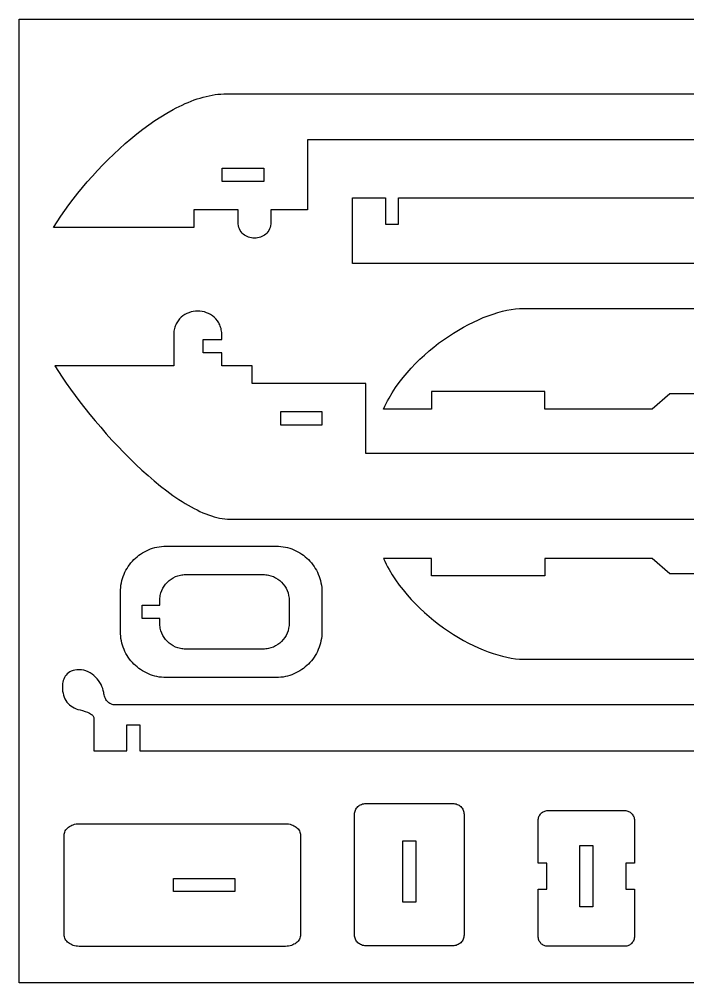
# Model space of a CAD drawing. Extents: x -4267 to 4267, y -2692 to 2692.
# Drawn here: x 60 to 1895, y -2692 to -48 of the extents above; entities that cross this region are included whole.
import ezdxf

# ---------------------------------------------------------------- set-up
doc = ezdxf.new("R2010")
doc.units = 0
doc.header["$MEASUREMENT"] = 0
doc.layers.get('0').update_dxf_attribs({"linetype": 'CONTINUOUS'})

msp = doc.modelspace()

# ---------------------------------------------------------------- linework, layer by layer
for p, q in [((60.1, -48.1), (4267, -48.1)), ((60.1, -2692.4), (60.1, -48.1)), ((548.7, -266.8), (556.9, -264.2)), ((556.9, -264.2), (565.1, -261.8)), ((565.1, -261.8), (573.3, -259.7)), ((573.3, -259.7), (581.4, -257.9)), ((581.4, -257.9), (589.5, -256.3)), ((589.5, -256.3), (597.5, -255)), ((597.5, -255), (605.5, -254)), ((605.5, -254), (613.4, -253.2)), ((613.4, -253.2), (621.3, -252.8)), ((621.3, -252.8), (629.1, -252.6)), ((629.1, -252.6), (3129, -252.6)), ((490.5, -291.6), (498.9, -287.4)), ((498.9, -287.4), (507.2, -283.4)), ((507.2, -283.4), (515.5, -279.6)), ((515.5, -279.6), (523.9, -276.1)), ((523.9, -276.1), (532.2, -272.7)), ((532.2, -272.7), (540.4, -269.6)), ((540.4, -269.6), (548.7, -266.8)), ((432.1, -326.3), (448.7, -315.5)), ((448.7, -315.5), (465.4, -305.4)), ((465.4, -305.4), (482.1, -296)), ((482.1, -296), (490.5, -291.6)), ((399.1, -349.9), (415.5, -337.8)), ((415.5, -337.8), (432.1, -326.3)), ((366.6, -375.8), (382.7, -362.6)), ((382.7, -362.6), (399.1, -349.9)), ((334.9, -403.5), (350.6, -389.4)), ((350.6, -389.4), (366.6, -375.8)), ((851.4, -378.9), (851.4, -571.2)), ((3063, -378.9), (851.4, -378.9)), ((304.3, -432.8), (319.5, -418)), ((319.5, -418), (334.9, -403.5)), ((274.8, -463.1), (289.4, -447.8)), ((289.4, -447.8), (304.3, -432.8)), ((260.7, -478.6), (274.8, -463.1)), ((617, -457), (731.2, -457)), ((617, -493), (617, -457)), ((731.2, -457), (731.2, -493)), ((233.5, -510), (246.9, -494.3)), ((246.9, -494.3), (260.7, -478.6)), ((731.2, -493), (617, -493)), ((208.2, -541.7), (220.6, -525.8)), ((220.6, -525.8), (233.5, -510)), ((196.3, -557.4), (208.2, -541.7)), ((974.7, -538.4), (1064.9, -538.4)), ((974.7, -718.7), (974.7, -538.4)), ((1064.9, -538.4), (1064.9, -610.5)), ((1100.9, -538.4), (3312.6, -538.4)), ((1100.9, -610.5), (1100.9, -538.4)), ((174.1, -588.7), (184.9, -573.1)), ((184.9, -573.1), (196.3, -557.4)), ((538.9, -571.2), (538.9, -619.2)), ((660.6, -571.2), (538.9, -571.2)), ((660.6, -604.2), (660.6, -571.2)), ((750.7, -571.2), (750.7, -604.2)), ((851.4, -571.2), (750.7, -571.2)), ((154.3, -619.2), (163.9, -604.1)), ((163.9, -604.1), (174.1, -588.7)), ((660.8, -609.6), (660.6, -604.2)), ((750.7, -604.2), (750.5, -609.6)), ((538.9, -619.2), (154.3, -619.2)), ((661.6, -614.7), (660.8, -609.6)), ((662.8, -619.4), (661.6, -614.7)), ((664.4, -623.7), (662.8, -619.4)), ((666.5, -627.8), (664.4, -623.7)), ((668.9, -631.4), (666.5, -627.8)), ((671.6, -634.7), (668.9, -631.4)), ((742.4, -631.4), (739.7, -634.7)), ((744.8, -627.8), (742.4, -631.4)), ((746.8, -623.7), (744.8, -627.8)), ((748.5, -619.4), (746.8, -623.7)), ((749.7, -614.7), (748.5, -619.4)), ((750.5, -609.6), (749.7, -614.7)), ((1064.9, -610.5), (1100.9, -610.5)), ((674.7, -637.7), (671.6, -634.7)), ((678, -640.3), (674.7, -637.7)), ((681.5, -642.6), (678, -640.3)), ((685.2, -644.5), (681.5, -642.6)), ((689.1, -646.1), (685.2, -644.5)), ((693.1, -647.3), (689.1, -646.1)), ((697.2, -648.2), (693.1, -647.3)), ((701.4, -648.7), (697.2, -648.2)), ((705.6, -648.9), (701.4, -648.7)), ((709.9, -648.7), (705.6, -648.9)), ((714.1, -648.2), (709.9, -648.7)), ((718.2, -647.3), (714.1, -648.2)), ((722.2, -646.1), (718.2, -647.3)), ((726.1, -644.5), (722.2, -646.1)), ((729.8, -642.6), (726.1, -644.5)), ((733.3, -640.3), (729.8, -642.6)), ((736.6, -637.7), (733.3, -640.3)), ((739.7, -634.7), (736.6, -637.7)), ((3685.2, -718.7), (974.7, -718.7)), ((1398.3, -846.7), (1410.4, -844.5)), ((1410.4, -844.5), (1422, -842.9)), ((1422, -842.9), (1433.2, -841.9)), ((1433.2, -841.9), (1444, -841.6)), ((1444, -841.6), (3932.1, -841.6)), ((500.1, -870.4), (496.1, -875.4)), ((504.5, -866), (500.1, -870.4)), ((509.3, -862), (504.5, -866)), ((514.5, -858.6), (509.3, -862)), ((520, -855.7), (514.5, -858.6)), ((525.7, -853.4), (520, -855.7)), ((531.6, -851.5), (525.7, -853.4)), ((537.6, -850.2), (531.6, -851.5)), ((543.8, -849.4), (537.6, -850.2)), ((550, -849.2), (543.8, -849.4)), ((556.1, -849.4), (550, -849.2)), ((562.3, -850.2), (556.1, -849.4)), ((568.3, -851.5), (562.3, -850.2)), ((574.2, -853.4), (568.3, -851.5)), ((579.9, -855.7), (574.2, -853.4)), ((585.4, -858.6), (579.9, -855.7)), ((590.6, -862), (585.4, -858.6)), ((595.4, -866), (590.6, -862)), ((599.9, -870.4), (595.4, -866)), ((603.9, -875.4), (599.9, -870.4)), ((1320.3, -872.7), (1333.8, -866.9)), ((1333.8, -866.9), (1347.2, -861.7)), ((1347.2, -861.7), (1360.4, -857.1)), ((1360.4, -857.1), (1373.3, -853)), ((1373.3, -853), (1386, -849.6)), ((1386, -849.6), (1398.3, -846.7)), ((486.1, -897), (485.3, -900.6)), ((487.1, -893.5), (486.1, -897)), ((488.3, -890.1), (487.1, -893.5)), ((489.5, -886.9), (488.3, -890.1)), ((491, -883.9), (489.5, -886.9)), ((492.5, -880.9), (491, -883.9)), ((496.1, -875.4), (492.5, -880.9)), ((607.4, -880.9), (603.9, -875.4)), ((609, -883.9), (607.4, -880.9)), ((610.4, -886.9), (609, -883.9)), ((611.7, -890.1), (610.4, -886.9)), ((612.8, -893.5), (611.7, -890.1)), ((613.8, -897), (612.8, -893.5)), ((614.6, -900.6), (613.8, -897)), ((1265.5, -901), (1279.3, -893.2)), ((1279.3, -893.2), (1293, -885.8)), ((1293, -885.8), (1306.7, -879)), ((1306.7, -879), (1320.3, -872.7)), ((484.2, -908.2), (483.9, -912.2)), ((483.9, -912.2), (483.9, -916.3)), ((483.9, -916.3), (483.9, -999.3)), ((484.7, -904.3), (484.2, -908.2)), ((485.3, -900.6), (484.7, -904.3)), ((615.2, -904.3), (614.6, -900.6)), ((615.7, -908.2), (615.2, -904.3)), ((616, -912.2), (615.7, -908.2)), ((616.1, -916.3), (616, -912.2)), ((616.1, -927.2), (616.1, -916.3)), ((1224.6, -927.6), (1238.1, -918.3)), ((1238.1, -918.3), (1251.8, -909.4)), ((1251.8, -909.4), (1265.5, -901)), ((564.9, -963.2), (564.9, -927.2)), ((564.9, -927.2), (616.1, -927.2)), ((1185, -958.5), (1198, -947.7)), ((1198, -947.7), (1211.2, -937.5)), ((1211.2, -937.5), (1224.6, -927.6)), ((616.1, -963.2), (564.9, -963.2)), ((616.1, -999.3), (616.1, -963.2)), ((1159.8, -981.2), (1172.2, -969.6)), ((1172.2, -969.6), (1185, -958.5)), ((483.9, -999.3), (158, -999.3)), ((158, -999.3), (167.6, -1014.6)), ((698.9, -999.3), (616.1, -999.3)), ((698.9, -1047.4), (698.9, -999.3)), ((1135.9, -1005.6), (1147.6, -993.2)), ((1147.6, -993.2), (1159.8, -981.2)), ((167.6, -1014.6), (178, -1030.4)), ((178, -1030.4), (189.2, -1046.7)), ((1113.6, -1031.6), (1124.5, -1018.4)), ((1124.5, -1018.4), (1135.9, -1005.6)), ((189.2, -1046.7), (201, -1063.4)), ((1011.4, -1047.4), (698.9, -1047.4)), ((1011.4, -1239.7), (1011.4, -1047.4)), ((1093.2, -1059.1), (1103.2, -1045.2)), ((1103.2, -1045.2), (1113.6, -1031.6)), ((201, -1063.4), (213.4, -1080.4)), ((213.4, -1080.4), (226.4, -1097.7)), ((1075.1, -1087.9), (1083.9, -1073.3)), ((1083.9, -1073.3), (1093.2, -1059.1)), ((1191.6, -1070), (1191.6, -1118)), ((1502.8, -1070), (1191.6, -1070)), ((1502.8, -1118), (1502.8, -1070)), ((1845.3, -1076), (1797.3, -1118)), ((3492.3, -1076), (1845.3, -1076)), ((226.4, -1097.7), (240, -1115.1)), ((1059.4, -1118), (1063.1, -1110.4)), ((1063.1, -1110.4), (1066.9, -1102.8)), ((1066.9, -1102.8), (1070.9, -1095.3)), ((1070.9, -1095.3), (1075.1, -1087.9)), ((240, -1115.1), (254, -1132.7)), ((254, -1132.7), (268.6, -1150.3)), ((777, -1125.5), (777, -1161.5)), ((891.2, -1125.5), (777, -1125.5)), ((891.2, -1161.5), (891.2, -1125.5)), ((1191.6, -1118), (1059.4, -1118)), ((1797.3, -1118), (1502.8, -1118)), ((268.6, -1150.3), (283.6, -1167.9)), ((777, -1161.5), (891.2, -1161.5)), ((283.6, -1167.9), (298.9, -1185.5)), ((298.9, -1185.5), (314.6, -1202.9)), ((314.6, -1202.9), (330.6, -1220.1)), ((330.6, -1220.1), (346.9, -1237)), ((346.9, -1237), (363.4, -1253.6)), ((3223, -1239.7), (1011.4, -1239.7)), ((363.4, -1253.6), (380.1, -1269.8)), ((380.1, -1269.8), (396.9, -1285.5)), ((396.9, -1285.5), (413.8, -1300.7)), ((413.8, -1300.7), (430.8, -1315.3)), ((430.8, -1315.3), (447.8, -1329.2)), ((447.8, -1329.2), (464.8, -1342.3)), ((464.8, -1342.3), (481.7, -1354.7)), ((481.7, -1354.7), (498.5, -1366.2)), ((498.5, -1366.2), (506.9, -1371.6)), ((506.9, -1371.6), (515.2, -1376.8)), ((515.2, -1376.8), (523.5, -1381.7)), ((523.5, -1381.7), (531.7, -1386.4)), ((531.7, -1386.4), (539.9, -1390.8)), ((539.9, -1390.8), (548, -1394.9)), ((548, -1394.9), (556, -1398.7)), ((556, -1398.7), (564, -1402.3)), ((564, -1402.3), (571.9, -1405.5)), ((571.9, -1405.5), (579.7, -1408.5)), ((579.7, -1408.5), (587.5, -1411.1)), ((587.5, -1411.1), (595.1, -1413.4)), ((595.1, -1413.4), (602.7, -1415.4)), ((602.7, -1415.4), (610.1, -1417)), ((610.1, -1417), (617.4, -1418.3)), ((617.4, -1418.3), (624.7, -1419.2)), ((624.7, -1419.2), (631.8, -1419.8)), ((631.8, -1419.8), (638.8, -1420)), ((638.8, -1420), (3349.2, -1420)), ((403.6, -1509.5), (409, -1506.7)), ((409, -1506.7), (414.5, -1504.1)), ((414.5, -1504.1), (420.2, -1501.9)), ((420.2, -1501.9), (426.1, -1499.9)), ((426.1, -1499.9), (432, -1498.2)), ((432, -1498.2), (438.1, -1496.7)), ((438.1, -1496.7), (444.2, -1495.6)), ((444.2, -1495.6), (450.5, -1494.8)), ((450.5, -1494.8), (456.8, -1494.3)), ((456.8, -1494.3), (463.2, -1494.2)), ((463.2, -1494.2), (765.3, -1494.2)), ((765.3, -1494.2), (771.7, -1494.3)), ((771.7, -1494.3), (778.1, -1494.8)), ((778.1, -1494.8), (784.3, -1495.6)), ((784.3, -1495.6), (790.5, -1496.7)), ((790.5, -1496.7), (796.5, -1498.2)), ((796.5, -1498.2), (802.5, -1499.9)), ((802.5, -1499.9), (808.3, -1501.9)), ((808.3, -1501.9), (814, -1504.1)), ((814, -1504.1), (819.5, -1506.7)), ((819.5, -1506.7), (824.9, -1509.5)), ((370.5, -1535.6), (374.7, -1531.2)), ((374.7, -1531.2), (379, -1527.1)), ((379, -1527.1), (383.6, -1523.1)), ((383.6, -1523.1), (388.3, -1519.3)), ((388.3, -1519.3), (393.2, -1515.8)), ((393.2, -1515.8), (398.3, -1512.5)), ((398.3, -1512.5), (403.6, -1509.5)), ((824.9, -1509.5), (830.2, -1512.5)), ((830.2, -1512.5), (835.3, -1515.8)), ((835.3, -1515.8), (840.2, -1519.3)), ((840.2, -1519.3), (844.9, -1523.1)), ((844.9, -1523.1), (849.5, -1527.1)), ((849.5, -1527.1), (853.9, -1531.2)), ((853.9, -1531.2), (858, -1535.6)), ((1191.6, -1527.9), (1059.4, -1527.9)), ((1059.4, -1527.9), (1063.1, -1535.6)), ((1191.6, -1576), (1191.6, -1527.9)), ((1797.3, -1527.9), (1502.8, -1527.9)), ((1502.8, -1527.9), (1502.8, -1576)), ((1845.3, -1570), (1797.3, -1527.9)), ((353, -1560.3), (356, -1555.1)), ((356, -1555.1), (359.3, -1549.9)), ((359.3, -1549.9), (362.8, -1545)), ((362.8, -1545), (366.6, -1540.2)), ((366.6, -1540.2), (370.5, -1535.6)), ((858, -1535.6), (862, -1540.2)), ((862, -1540.2), (865.7, -1545)), ((865.7, -1545), (869.2, -1549.9)), ((869.2, -1549.9), (872.5, -1555.1)), ((872.5, -1555.1), (875.5, -1560.3)), ((1063.1, -1535.6), (1066.9, -1543.2)), ((1066.9, -1543.2), (1070.9, -1550.7)), ((1070.9, -1550.7), (1075.1, -1558.1)), ((1075.1, -1558.1), (1083.9, -1572.7)), ((341.8, -1588.9), (343.5, -1582.9)), ((343.5, -1582.9), (345.5, -1577.1)), ((345.5, -1577.1), (347.7, -1571.4)), ((347.7, -1571.4), (350.2, -1565.8)), ((350.2, -1565.8), (353, -1560.3)), ((471.5, -1588.7), (477, -1584.6)), ((477, -1584.6), (482.9, -1581)), ((482.9, -1581), (489.1, -1577.9)), ((489.1, -1577.9), (495.6, -1575.5)), ((495.6, -1575.5), (502.4, -1573.8)), ((502.4, -1573.8), (505.9, -1573.1)), ((505.9, -1573.1), (509.4, -1572.7)), ((509.4, -1572.7), (513, -1572.4)), ((513, -1572.4), (516.7, -1572.3)), ((516.7, -1572.3), (729.9, -1572.3)), ((729.9, -1572.3), (733.5, -1572.4)), ((733.5, -1572.4), (737.1, -1572.7)), ((737.1, -1572.7), (740.7, -1573.1)), ((740.7, -1573.1), (744.2, -1573.8)), ((744.2, -1573.8), (751, -1575.5)), ((751, -1575.5), (757.5, -1577.9)), ((757.5, -1577.9), (763.7, -1581)), ((763.7, -1581), (769.6, -1584.6)), ((769.6, -1584.6), (775, -1588.7)), ((875.5, -1560.3), (878.3, -1565.8)), ((878.3, -1565.8), (880.8, -1571.4)), ((880.8, -1571.4), (883.1, -1577.1)), ((883.1, -1577.1), (885, -1582.9)), ((885, -1582.9), (886.7, -1588.9)), ((1083.9, -1572.7), (1093.2, -1586.9)), ((1502.8, -1576), (1191.6, -1576)), ((3492.3, -1570), (1845.3, -1570)), ((338, -1613.9), (338.5, -1607.5)), ((338.5, -1607.5), (339.3, -1601.2)), ((339.3, -1601.2), (340.4, -1595)), ((340.4, -1595), (341.8, -1588.9)), ((451.2, -1616), (454.2, -1609.8)), ((454.2, -1609.8), (457.8, -1603.9)), ((457.8, -1603.9), (461.9, -1598.4)), ((461.9, -1598.4), (466.5, -1593.3)), ((466.5, -1593.3), (471.5, -1588.7)), ((775, -1588.7), (780.1, -1593.3)), ((780.1, -1593.3), (784.7, -1598.4)), ((784.7, -1598.4), (788.8, -1603.9)), ((788.8, -1603.9), (792.4, -1609.8)), ((792.4, -1609.8), (795.4, -1616)), ((886.7, -1588.9), (888.1, -1595)), ((888.1, -1595), (889.3, -1601.2)), ((889.3, -1601.2), (890.1, -1607.5)), ((890.1, -1607.5), (890.5, -1613.9)), ((1093.2, -1586.9), (1103.2, -1600.8)), ((1103.2, -1600.8), (1113.6, -1614.4)), ((337.8, -1620.4), (338, -1613.9)), ((337.8, -1728.6), (337.8, -1620.4)), ((445.7, -1640.1), (446, -1636.5)), ((446, -1636.5), (446.4, -1633)), ((446.4, -1633), (447, -1629.4)), ((447, -1629.4), (448.8, -1622.6)), ((448.8, -1622.6), (451.2, -1616)), ((795.4, -1616), (797.8, -1622.6)), ((797.8, -1622.6), (799.5, -1629.4)), ((799.5, -1629.4), (800.1, -1633)), ((800.1, -1633), (800.6, -1636.5)), ((800.6, -1636.5), (800.9, -1640.1)), ((890.5, -1613.9), (890.7, -1620.4)), ((890.7, -1620.4), (890.7, -1728.6)), ((1113.6, -1614.4), (1124.5, -1627.6)), ((1124.5, -1627.6), (1135.9, -1640.4)), ((397.5, -1692.5), (397.5, -1656.4)), ((397.5, -1656.4), (445.6, -1656.4)), ((445.6, -1643.8), (445.7, -1640.1)), ((445.6, -1656.4), (445.6, -1643.8)), ((800.9, -1640.1), (801, -1643.8)), ((801, -1643.8), (801, -1705.1)), ((1135.9, -1640.4), (1147.6, -1652.8)), ((1147.6, -1652.8), (1159.8, -1664.8)), ((1159.8, -1664.8), (1172.2, -1676.4)), ((1172.2, -1676.4), (1185, -1687.5)), ((1185, -1687.5), (1198, -1698.2)), ((445.6, -1692.5), (397.5, -1692.5)), ((445.6, -1705.1), (445.6, -1692.5)), ((445.7, -1708.8), (445.6, -1705.1)), ((446, -1712.4), (445.7, -1708.8)), ((446.4, -1716), (446, -1712.4)), ((447, -1719.5), (446.4, -1716)), ((800.1, -1716), (799.5, -1719.5)), ((800.6, -1712.4), (800.1, -1716)), ((800.9, -1708.8), (800.6, -1712.4)), ((801, -1705.1), (800.9, -1708.8)), ((1198, -1698.2), (1211.2, -1708.5)), ((1211.2, -1708.5), (1224.6, -1718.3)), ((1224.6, -1718.3), (1238.1, -1727.7)), ((338, -1735), (337.8, -1728.6)), ((338.5, -1741.4), (338, -1735)), ((339.3, -1747.7), (338.5, -1741.4)), ((448.8, -1726.3), (447, -1719.5)), ((451.2, -1732.9), (448.8, -1726.3)), ((454.2, -1739.1), (451.2, -1732.9)), ((457.8, -1745), (454.2, -1739.1)), ((461.9, -1750.5), (457.8, -1745)), ((788.8, -1745), (784.7, -1750.5)), ((792.4, -1739.1), (788.8, -1745)), ((795.4, -1732.9), (792.4, -1739.1)), ((797.8, -1726.3), (795.4, -1732.9)), ((799.5, -1719.5), (797.8, -1726.3)), ((890.1, -1741.4), (889.3, -1747.7)), ((890.5, -1735), (890.1, -1741.4)), ((890.7, -1728.6), (890.5, -1735)), ((1238.1, -1727.7), (1251.8, -1736.6)), ((1251.8, -1736.6), (1265.5, -1745)), ((1265.5, -1745), (1279.3, -1752.8)), ((340.4, -1753.9), (339.3, -1747.7)), ((341.8, -1760), (340.4, -1753.9)), ((343.5, -1766), (341.8, -1760)), ((345.5, -1771.8), (343.5, -1766)), ((466.5, -1755.6), (461.9, -1750.5)), ((471.5, -1760.2), (466.5, -1755.6)), ((477, -1764.4), (471.5, -1760.2)), ((482.9, -1768), (477, -1764.4)), ((489.1, -1771), (482.9, -1768)), ((495.6, -1773.4), (489.1, -1771)), ((757.5, -1771), (751, -1773.4)), ((763.7, -1768), (757.5, -1771)), ((769.5, -1764.4), (763.7, -1768)), ((775, -1760.2), (769.5, -1764.4)), ((780.1, -1755.6), (775, -1760.2)), ((784.7, -1750.5), (780.1, -1755.6)), ((885, -1766), (883.1, -1771.8)), ((886.7, -1760), (885, -1766)), ((888.1, -1753.9), (886.7, -1760)), ((889.3, -1747.7), (888.1, -1753.9)), ((1279.3, -1752.8), (1293, -1760.2)), ((1293, -1760.2), (1306.7, -1767)), ((1306.7, -1767), (1320.3, -1773.3)), ((347.7, -1777.6), (345.5, -1771.8)), ((350.2, -1783.1), (347.7, -1777.6)), ((353, -1788.6), (350.2, -1783.1)), ((356, -1793.9), (353, -1788.6)), ((359.3, -1799), (356, -1793.9)), ((502.4, -1775.2), (495.6, -1773.4)), ((505.9, -1775.8), (502.4, -1775.2)), ((509.4, -1776.3), (505.9, -1775.8)), ((513, -1776.5), (509.4, -1776.3)), ((516.7, -1776.6), (513, -1776.5)), ((729.9, -1776.6), (516.7, -1776.6)), ((733.5, -1776.5), (729.9, -1776.6)), ((737.1, -1776.3), (733.5, -1776.5)), ((740.7, -1775.8), (737.1, -1776.3)), ((744.2, -1775.2), (740.7, -1775.8)), ((751, -1773.4), (744.2, -1775.2)), ((872.5, -1793.9), (869.2, -1799)), ((875.5, -1788.6), (872.5, -1793.9)), ((878.3, -1783.1), (875.5, -1788.6)), ((880.8, -1777.6), (878.3, -1783.1)), ((883.1, -1771.8), (880.8, -1777.6)), ((1320.3, -1773.3), (1333.8, -1779.1)), ((1333.8, -1779.1), (1347.2, -1784.3)), ((1347.2, -1784.3), (1360.4, -1788.9)), ((1360.4, -1788.9), (1373.3, -1792.9)), ((1373.3, -1792.9), (1386, -1796.4)), ((1386, -1796.4), (1398.3, -1799.3)), ((362.8, -1803.9), (359.3, -1799)), ((366.6, -1808.7), (362.8, -1803.9)), ((370.5, -1813.3), (366.6, -1808.7)), ((374.7, -1817.7), (370.5, -1813.3)), ((379, -1821.9), (374.7, -1817.7)), ((383.6, -1825.8), (379, -1821.9)), ((849.5, -1821.9), (844.9, -1825.8)), ((853.9, -1817.7), (849.5, -1821.9)), ((858, -1813.3), (853.9, -1817.7)), ((862, -1808.7), (858, -1813.3)), ((865.7, -1803.9), (862, -1808.7)), ((869.2, -1799), (865.7, -1803.9)), ((1398.3, -1799.3), (1410.4, -1801.5)), ((1410.4, -1801.5), (1422, -1803.1)), ((1422, -1803.1), (1433.2, -1804.1)), ((1433.2, -1804.1), (1444, -1804.4)), ((1444, -1804.4), (3932.1, -1804.4)), ((188.6, -1848), (186, -1851.4)), ((191.5, -1844.8), (188.6, -1848)), ((194.9, -1841.9), (191.5, -1844.8)), ((198.6, -1839.4), (194.9, -1841.9)), ((202.9, -1837.2), (198.6, -1839.4)), ((207.6, -1835.5), (202.9, -1837.2)), ((212.7, -1834.2), (207.6, -1835.5)), ((218.4, -1833.4), (212.7, -1834.2)), ((224.6, -1833.2), (218.4, -1833.4)), ((227.8, -1833.3), (224.6, -1833.2)), ((231, -1833.5), (227.8, -1833.3)), ((237.2, -1834.6), (231, -1833.5)), ((243.2, -1836.4), (237.2, -1834.6)), ((249.1, -1838.8), (243.2, -1836.4)), ((254.6, -1841.7), (249.1, -1838.8)), ((260, -1845.1), (254.6, -1841.7)), ((265, -1849), (260, -1845.1)), ((269.7, -1853.3), (265, -1849)), ((388.3, -1829.6), (383.6, -1825.8)), ((393.2, -1833.1), (388.3, -1829.6)), ((398.3, -1836.4), (393.2, -1833.1)), ((403.6, -1839.5), (398.3, -1836.4)), ((409, -1842.3), (403.6, -1839.5)), ((414.5, -1844.8), (409, -1842.3)), ((420.2, -1847.1), (414.5, -1844.8)), ((426.1, -1849.1), (420.2, -1847.1)), ((432, -1850.8), (426.1, -1849.1)), ((438.1, -1852.2), (432, -1850.8)), ((796.5, -1850.8), (790.5, -1852.2)), ((802.5, -1849.1), (796.5, -1850.8)), ((808.3, -1847.1), (802.5, -1849.1)), ((814, -1844.8), (808.3, -1847.1)), ((819.5, -1842.3), (814, -1844.8)), ((824.9, -1839.5), (819.5, -1842.3)), ((830.2, -1836.4), (824.9, -1839.5)), ((835.3, -1833.1), (830.2, -1836.4)), ((840.2, -1829.6), (835.3, -1833.1)), ((844.9, -1825.8), (840.2, -1829.6)), ((178.5, -1875.8), (178.3, -1880.2)), ((178.9, -1871.5), (178.5, -1875.8)), ((179.6, -1867.2), (178.9, -1871.5)), ((180.7, -1863.1), (179.6, -1867.2)), ((182.1, -1859), (180.7, -1863.1)), ((183.9, -1855.1), (182.1, -1859)), ((186, -1851.4), (183.9, -1855.1)), ((274, -1858), (269.7, -1853.3)), ((277.9, -1862.9), (274, -1858)), ((281.5, -1868.1), (277.9, -1862.9)), ((284.5, -1873.5), (281.5, -1868.1)), ((287.1, -1879), (284.5, -1873.5)), ((444.2, -1853.3), (438.1, -1852.2)), ((450.5, -1854.1), (444.2, -1853.3)), ((456.8, -1854.6), (450.5, -1854.1)), ((463.2, -1854.8), (456.8, -1854.6)), ((765.3, -1854.8), (463.2, -1854.8)), ((771.7, -1854.6), (765.3, -1854.8)), ((778.1, -1854.1), (771.7, -1854.6)), ((784.3, -1853.3), (778.1, -1854.1)), ((790.5, -1852.2), (784.3, -1853.3)), ((178.3, -1880.2), (178.5, -1886.4)), ((178.5, -1886.4), (179.1, -1892.3)), ((179.1, -1892.3), (180.2, -1897.9)), ((180.2, -1897.9), (181.6, -1903.3)), ((181.6, -1903.3), (183.4, -1908.4)), ((289.2, -1884.6), (287.1, -1879)), ((290.8, -1890.2), (289.2, -1884.6)), ((291.8, -1895.9), (290.8, -1890.2)), ((292.3, -1899.3), (291.8, -1895.9)), ((293, -1902.6), (292.3, -1899.3)), ((294, -1905.9), (293, -1902.6)), ((183.4, -1908.4), (185.6, -1913.3)), ((185.6, -1913.3), (188.2, -1917.8)), ((188.2, -1917.8), (191.1, -1922)), ((191.1, -1922), (194.4, -1925.9)), ((194.4, -1925.9), (198, -1929.5)), ((198, -1929.5), (202, -1932.7)), ((295.1, -1909), (294, -1905.9)), ((296.5, -1912), (295.1, -1909)), ((298, -1914.8), (296.5, -1912)), ((299.8, -1917.5), (298, -1914.8)), ((301.7, -1919.9), (299.8, -1917.5)), ((303.9, -1922.2), (301.7, -1919.9)), ((306.3, -1924.2), (303.9, -1922.2)), ((308.9, -1925.9), (306.3, -1924.2)), ((311.7, -1927.4), (308.9, -1925.9)), ((314.8, -1928.6), (311.7, -1927.4)), ((318, -1929.4), (314.8, -1928.6)), ((321.5, -1930), (318, -1929.4)), ((325.2, -1930.1), (321.5, -1930)), ((2825.2, -1930.1), (325.2, -1930.1)), ((202, -1932.7), (206.3, -1935.6)), ((206.3, -1935.6), (211, -1938.2)), ((211, -1938.2), (216, -1940.4)), ((216, -1940.4), (221.2, -1942.2)), ((221.2, -1942.2), (226.8, -1943.6)), ((226.8, -1943.6), (234.1, -1945.4)), ((234.1, -1945.4), (241.1, -1947.6)), ((241.1, -1947.6), (247.6, -1950.1)), ((247.6, -1950.1), (253.3, -1952.9)), ((253.3, -1952.9), (258.1, -1955.9)), ((258.1, -1955.9), (260.1, -1957.4)), ((260.1, -1957.4), (261.8, -1959)), ((261.8, -1959), (263.2, -1960.7)), ((263.2, -1960.7), (264.2, -1962.3)), ((264.2, -1962.3), (264.8, -1964)), ((264.8, -1964), (265, -1965.7)), ((265, -1965.7), (265, -2056.4)), ((355.1, -2056.4), (355.1, -1984.2)), ((355.1, -1984.2), (391.2, -1984.2)), ((391.2, -1984.2), (391.2, -2056.4)), ((265, -2056.4), (355.1, -2056.4)), ((391.2, -2056.4), (2602.8, -2056.4)), ((981, -2224), (981.8, -2221.2)), ((981.8, -2221.2), (982.9, -2218.5)), ((982.9, -2218.5), (984.2, -2215.9)), ((984.2, -2215.9), (985.7, -2213.5)), ((985.7, -2213.5), (987.6, -2211.2)), ((987.6, -2211.2), (989.6, -2209.1)), ((989.6, -2209.1), (991.8, -2207.2)), ((991.8, -2207.2), (994.2, -2205.5)), ((994.2, -2205.5), (996.8, -2204.1)), ((996.8, -2204.1), (999.5, -2202.8)), ((999.5, -2202.8), (1002.4, -2201.8)), ((1002.4, -2201.8), (1005.4, -2201.1)), ((1005.4, -2201.1), (1008.5, -2200.7)), ((1008.5, -2200.7), (1011.6, -2200.5)), ((1011.6, -2200.5), (1249.6, -2200.5)), ((1249.6, -2200.5), (1252.8, -2200.7)), ((1252.8, -2200.7), (1255.9, -2201.1)), ((1255.9, -2201.1), (1258.9, -2201.8)), ((1258.9, -2201.8), (1261.8, -2202.8)), ((1261.8, -2202.8), (1264.5, -2204.1)), ((1264.5, -2204.1), (1267.1, -2205.5)), ((1267.1, -2205.5), (1269.5, -2207.2)), ((1269.5, -2207.2), (1271.7, -2209.1)), ((1271.7, -2209.1), (1273.7, -2211.2)), ((1273.7, -2211.2), (1275.5, -2213.5)), ((1275.5, -2213.5), (1277.1, -2215.9)), ((1277.1, -2215.9), (1278.4, -2218.5)), ((1278.4, -2218.5), (1279.5, -2221.2)), ((1279.5, -2221.2), (1280.2, -2224)), ((1500.4, -2222.1), (1502.9, -2221.1)), ((1502.9, -2221.1), (1505.4, -2220.4)), ((1505.4, -2220.4), (1508, -2220)), ((1508, -2220), (1510.7, -2219.9)), ((1510.7, -2219.9), (1722.2, -2219.9)), ((1722.2, -2219.9), (1724.9, -2220)), ((1724.9, -2220), (1727.6, -2220.4)), ((1727.6, -2220.4), (1730.1, -2221.1)), ((1730.1, -2221.1), (1732.5, -2222.1)), ((980.4, -2229.9), (980.6, -2226.9)), ((980.4, -2561.8), (980.4, -2229.9)), ((980.6, -2226.9), (981, -2224)), ((1280.2, -2224), (1280.7, -2226.9)), ((1280.7, -2226.9), (1280.9, -2229.9)), ((1280.9, -2229.9), (1280.9, -2561.8)), ((1484.3, -2247.4), (1484.4, -2244.6)), ((1484.3, -2363.9), (1484.3, -2247.4)), ((1484.4, -2244.6), (1484.8, -2241.9)), ((1484.8, -2241.9), (1485.5, -2239.3)), ((1485.5, -2239.3), (1486.3, -2236.7)), ((1486.3, -2236.7), (1487.5, -2234.3)), ((1487.5, -2234.3), (1488.8, -2232.1)), ((1488.8, -2232.1), (1490.3, -2229.9)), ((1490.3, -2229.9), (1492, -2228)), ((1492, -2228), (1493.9, -2226.2)), ((1493.9, -2226.2), (1495.9, -2224.6)), ((1495.9, -2224.6), (1498.1, -2223.2)), ((1498.1, -2223.2), (1500.4, -2222.1)), ((1732.5, -2222.1), (1734.8, -2223.2)), ((1734.8, -2223.2), (1737, -2224.6)), ((1737, -2224.6), (1739, -2226.2)), ((1739, -2226.2), (1740.9, -2228)), ((1740.9, -2228), (1742.6, -2229.9)), ((1742.6, -2229.9), (1744.2, -2232.1)), ((1744.2, -2232.1), (1745.5, -2234.3)), ((1745.5, -2234.3), (1746.6, -2236.7)), ((1746.6, -2236.7), (1747.5, -2239.3)), ((1747.5, -2239.3), (1748.1, -2241.9)), ((1748.1, -2241.9), (1748.6, -2244.6)), ((1748.6, -2244.6), (1748.7, -2247.4)), ((1748.7, -2247.4), (1748.7, -2363.9)), ((186.4, -2275.9), (188.2, -2273)), ((188.2, -2273), (190.2, -2270.4)), ((190.2, -2270.4), (192.6, -2267.9)), ((192.6, -2267.9), (195.3, -2265.6)), ((195.3, -2265.6), (198.2, -2263.5)), ((198.2, -2263.5), (201.4, -2261.6)), ((201.4, -2261.6), (204.7, -2260)), ((204.7, -2260), (208.3, -2258.6)), ((208.3, -2258.6), (212.1, -2257.5)), ((212.1, -2257.5), (216, -2256.7)), ((216, -2256.7), (220.1, -2256.2)), ((220.1, -2256.2), (224.3, -2256)), ((224.3, -2256), (791.2, -2256)), ((791.2, -2256), (795.4, -2256.2)), ((795.4, -2256.2), (799.4, -2256.7)), ((799.4, -2256.7), (803.4, -2257.5)), ((803.4, -2257.5), (807.1, -2258.6)), ((807.1, -2258.6), (810.7, -2260)), ((810.7, -2260), (814.1, -2261.6)), ((814.1, -2261.6), (817.3, -2263.5)), ((817.3, -2263.5), (820.2, -2265.5)), ((820.2, -2265.5), (822.9, -2267.9)), ((822.9, -2267.9), (825.2, -2270.3)), ((825.2, -2270.3), (827.3, -2273)), ((827.3, -2273), (829, -2275.9)), ((183.2, -2288.4), (183.4, -2285.1)), ((183.2, -2560.2), (183.2, -2288.4)), ((183.4, -2285.1), (184, -2281.9)), ((184, -2281.9), (185.1, -2278.8)), ((185.1, -2278.8), (186.4, -2275.9)), ((829, -2275.9), (830.4, -2278.8)), ((830.4, -2278.8), (831.4, -2281.9)), ((831.4, -2281.9), (832.1, -2285.1)), ((832.1, -2285.1), (832.3, -2288.4)), ((832.3, -2288.4), (832.3, -2560.2)), ((1112.6, -2302.7), (1148.7, -2302.7)), ((1112.6, -2471), (1112.6, -2302.7)), ((1148.7, -2302.7), (1148.7, -2471)), ((1598.4, -2316), (1634.5, -2316)), ((1598.4, -2484.3), (1598.4, -2316)), ((1634.5, -2316), (1634.5, -2484.3)), ((1508.3, -2363.9), (1484.3, -2363.9)), ((1508.3, -2436), (1508.3, -2363.9)), ((1724.7, -2363.9), (1724.7, -2436)), ((1748.7, -2363.9), (1724.7, -2363.9)), ((483.7, -2442.3), (483.7, -2406.3)), ((483.7, -2406.3), (652, -2406.3)), ((652, -2406.3), (652, -2442.3)), ((652, -2442.3), (483.7, -2442.3)), ((1484.3, -2436), (1508.3, -2436)), ((1484.3, -2564.9), (1484.3, -2436)), ((1724.7, -2436), (1748.7, -2436)), ((1748.7, -2436), (1748.7, -2564.9)), ((1148.7, -2471), (1112.6, -2471)), ((1634.5, -2484.3), (1598.4, -2484.3)), ((183.4, -2563.5), (183.2, -2560.2)), ((184, -2566.7), (183.4, -2563.5)), ((832.1, -2563.5), (831.4, -2566.7)), ((832.3, -2560.2), (832.1, -2563.5)), ((980.6, -2564.8), (980.4, -2561.8)), ((981, -2567.7), (980.6, -2564.8)), ((1280.7, -2564.8), (1280.2, -2567.7)), ((1280.9, -2561.8), (1280.7, -2564.8)), ((1484.4, -2567.7), (1484.3, -2564.9)), ((1748.7, -2564.9), (1748.6, -2567.7)), ((185.1, -2569.8), (184, -2566.7)), ((186.5, -2572.7), (185.1, -2569.8)), ((188.2, -2575.6), (186.5, -2572.7)), ((190.3, -2578.2), (188.2, -2575.6)), ((192.6, -2580.7), (190.3, -2578.2)), ((195.3, -2583.1), (192.6, -2580.7)), ((198.2, -2585.1), (195.3, -2583.1)), ((201.4, -2587), (198.2, -2585.1)), ((204.8, -2588.6), (201.4, -2587)), ((208.3, -2590), (204.8, -2588.6)), ((212.1, -2591.1), (208.3, -2590)), ((216, -2591.9), (212.1, -2591.1)), ((803.4, -2591.1), (799.4, -2591.9)), ((807.1, -2590), (803.4, -2591.1)), ((810.7, -2588.7), (807.1, -2590)), ((814.1, -2587), (810.7, -2588.7)), ((817.3, -2585.2), (814.1, -2587)), ((820.2, -2583.1), (817.3, -2585.2)), ((822.8, -2580.8), (820.2, -2583.1)), ((825.2, -2578.3), (822.8, -2580.8)), ((827.3, -2575.6), (825.2, -2578.3)), ((829, -2572.8), (827.3, -2575.6)), ((830.4, -2569.8), (829, -2572.8)), ((831.4, -2566.7), (830.4, -2569.8)), ((981.8, -2570.5), (981, -2567.7)), ((982.9, -2573.2), (981.8, -2570.5)), ((984.2, -2575.8), (982.9, -2573.2)), ((985.7, -2578.2), (984.2, -2575.8)), ((987.6, -2580.4), (985.7, -2578.2)), ((989.6, -2582.5), (987.6, -2580.4)), ((991.8, -2584.4), (989.6, -2582.5)), ((994.2, -2586.1), (991.8, -2584.4)), ((996.8, -2587.6), (994.2, -2586.1)), ((999.5, -2588.8), (996.8, -2587.6)), ((1002.4, -2589.8), (999.5, -2588.8)), ((1005.4, -2590.6), (1002.4, -2589.8)), ((1008.5, -2591), (1005.4, -2590.6)), ((1011.6, -2591.2), (1008.5, -2591)), ((1249.6, -2591.2), (1011.6, -2591.2)), ((1252.8, -2591), (1249.6, -2591.2)), ((1255.9, -2590.6), (1252.8, -2591)), ((1258.9, -2589.8), (1255.9, -2590.6)), ((1261.8, -2588.8), (1258.9, -2589.8)), ((1264.5, -2587.6), (1261.8, -2588.8)), ((1267.1, -2586.1), (1264.5, -2587.6)), ((1269.5, -2584.4), (1267.1, -2586.1)), ((1271.7, -2582.5), (1269.5, -2584.4)), ((1273.7, -2580.4), (1271.7, -2582.5)), ((1275.5, -2578.2), (1273.7, -2580.4)), ((1277.1, -2575.8), (1275.5, -2578.2)), ((1278.4, -2573.2), (1277.1, -2575.8)), ((1279.5, -2570.5), (1278.4, -2573.2)), ((1280.2, -2567.7), (1279.5, -2570.5)), ((1484.8, -2570.5), (1484.4, -2567.7)), ((1485.5, -2573.1), (1484.8, -2570.5)), ((1486.3, -2575.6), (1485.5, -2573.1)), ((1487.5, -2578), (1486.3, -2575.6)), ((1488.8, -2580.3), (1487.5, -2578)), ((1490.3, -2582.4), (1488.8, -2580.3)), ((1492, -2584.4), (1490.3, -2582.4)), ((1493.9, -2586.2), (1492, -2584.4)), ((1495.9, -2587.8), (1493.9, -2586.2)), ((1498.1, -2589.1), (1495.9, -2587.8)), ((1500.4, -2590.3), (1498.1, -2589.1)), ((1502.9, -2591.2), (1500.4, -2590.3)), ((1505.4, -2591.9), (1502.9, -2591.2)), ((1730.1, -2591.2), (1727.6, -2591.9)), ((1732.5, -2590.3), (1730.1, -2591.2)), ((1734.8, -2589.1), (1732.5, -2590.3)), ((1737, -2587.8), (1734.8, -2589.1)), ((1739, -2586.2), (1737, -2587.8)), ((1740.9, -2584.4), (1739, -2586.2)), ((1742.6, -2582.4), (1740.9, -2584.4)), ((1744.2, -2580.3), (1742.6, -2582.4)), ((1745.5, -2578), (1744.2, -2580.3)), ((1746.6, -2575.6), (1745.5, -2578)), ((1747.5, -2573.1), (1746.6, -2575.6)), ((1748.1, -2570.5), (1747.5, -2573.1)), ((1748.6, -2567.7), (1748.1, -2570.5)), ((220.1, -2592.4), (216, -2591.9)), ((224.3, -2592.6), (220.1, -2592.4)), ((791.2, -2592.6), (224.3, -2592.6)), ((795.4, -2592.4), (791.2, -2592.6)), ((799.4, -2591.9), (795.4, -2592.4)), ((1508, -2592.3), (1505.4, -2591.9)), ((1510.7, -2592.5), (1508, -2592.3)), ((1722.2, -2592.5), (1510.7, -2592.5)), ((1724.9, -2592.3), (1722.2, -2592.5)), ((1727.6, -2591.9), (1724.9, -2592.3)), ((4267, -2692.4), (60.1, -2692.4))]:
    msp.add_line(p, q)

doc.saveas('drawing.dxf')
